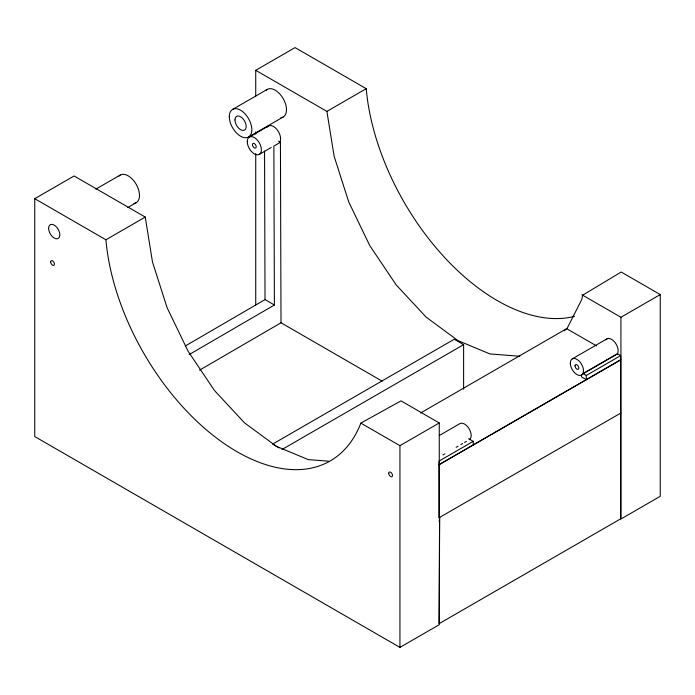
<?xml version="1.0" encoding="UTF-8"?>
<svg xmlns="http://www.w3.org/2000/svg" width="695" height="695" viewBox="0 0 695 695"><rect width="100%" height="100%" fill="white"/><g stroke="black" fill="none" stroke-linecap="round" stroke-linejoin="round"><path stroke-width="1.04" d="M439.266 517.879L439.266 422.96L401.006 400.867L360.861 423.107A186.425 107.629 60 0 1 220.949 441.29A186.425 107.629 60 0 1 105.918 239.775L34.75 198.692L34.75 436.564L399.938 647.401L439.266 624.692L439.614 517.401L439.023 623.71L620.678 518.835L620.678 355.623L617.412 353.738L583.027 373.597L581.585 374.961L581.585 376.977L586.285 379.687L586.285 375.474L620.678 355.623M660.25 294.576L620.922 317.276L620.922 519.017L660.25 496.308L660.25 294.576L621.174 272.014L582.662 295.193L581.845 299.31L567.259 328.118L564.305 330.829M439.197 521.702L439.614 517.401M617.412 353.738L617.924 352.608A9.33 5.386 60 0 0 614.085 341.375A9.33 5.386 60 0 0 605.849 339.855M278.547 141.181L280.424 142.258L273.865 146.072L274.395 305.001L189.214 354.554M185.469 345.884L265.03 299.597L264.56 150.997M199.552 370.166L281.015 322.775L280.424 142.258M255.734 96.257L255.734 70.308L295.062 47.599L366.23 88.682A186.425 107.629 60 0 0 574.496 316.355M34.75 198.692L74.078 175.983L145.246 217.066L152.483 261.972L167.069 307.633L188.154 351.34L214.468 390.503L244.458 422.795L276.332 446.294L308.215 459.603L328.561 461.193M232.599 109.41L267.245 89.403M95.858 189.127L120.209 175.071M248.541 137.011L283.186 117.012M249.331 137.063L268.531 125.986M127.776 207.562L136.203 202.697M255.734 70.308L326.902 111.391L366.23 88.682M105.918 239.775L145.246 217.066M259.331 154.377L271.215 147.514M281.953 449.535L463.608 344.659L463.608 389.139M420.579 413.004L566.668 328.657L596.623 345.945M360.861 423.107L399.938 445.66L439.266 422.96M439.318 435.504L459.916 423.611A9.33 5.386 60 0 1 469.247 428.989A9.33 5.386 60 0 1 469.247 439.761M572.246 358.881L606.891 338.882M583.027 373.78L617.412 353.929M443.028 454.895L444.904 453.818M456.137 447.328L458.014 446.251M460.82 444.626L462.696 443.549M464.564 442.463L466.441 441.386M473.26 444.948L473.26 441.351L439.014 461.124L439.023 517.74L620.922 412.995M519.86 356.266L489.871 353.929L457.996 340.611L426.113 317.111L396.124 284.828L369.81 245.665L348.734 201.958L334.139 156.297L326.902 111.391M581.845 294.723L620.922 317.276M583.027 373.597L586.285 375.474M463.608 344.659L454.243 339.247L272.588 444.131L279.147 447.91M265.03 299.597L274.395 305.001M281.015 322.775L382.146 381.164M468.682 438.71L473.26 441.351M399.938 445.66L399.938 647.401M255.734 131.937L255.734 134.1M255.734 153.56L255.734 304.931M265.977 90.419A15.942 9.2 60 0 1 283.525 99.211A15.942 9.2 60 0 1 280.849 117.733M118.941 176.087A15.959 9.217 60 0 1 136.507 184.853A15.959 9.217 60 0 1 133.866 203.427M267.41 127.029A9.991 5.768 60 0 1 277.062 129.609A9.991 5.768 60 0 1 279.651 142.249M620.678 359.836L439.023 464.72L620.678 359.836M48.615 228.36A7.949 4.587 60 0 0 57.051 238.828A7.949 4.587 60 0 0 57.025 227.586A7.949 4.587 60 0 0 48.615 228.36M234.962 119.974A7.923 4.578 60 0 0 243.372 130.434A7.923 4.578 60 0 0 243.372 119.227A7.923 4.578 60 0 0 234.962 119.974M229.298 116.708A15.942 9.2 60 0 0 246.204 137.732A15.942 9.2 60 0 0 246.204 115.196A15.942 9.2 60 0 0 229.298 116.708M252.459 144.638A2.65 1.529 60 0 0 255.265 148.131A2.65 1.529 60 0 0 255.265 144.386A2.65 1.529 60 0 0 252.459 144.638M50.666 261.945A2.65 1.529 60 0 0 53.48 265.438A2.65 1.529 60 0 0 53.48 261.694A2.65 1.529 60 0 0 50.666 261.945M247.264 141.641A9.991 5.768 60 0 0 257.862 154.829A9.991 5.768 60 0 0 257.862 140.694A9.991 5.768 60 0 0 247.264 141.641M575.043 365.874A2.65 1.529 60 0 0 577.849 369.375A2.65 1.529 60 0 0 577.849 365.631A2.65 1.529 60 0 0 575.043 365.874M570.317 363.155A9.33 5.386 60 0 0 580.212 375.456A9.33 5.386 60 0 0 580.212 362.269A9.33 5.386 60 0 0 570.317 363.155M388.74 473.312A2.65 1.529 60 0 0 391.546 476.805A2.65 1.529 60 0 0 391.546 473.06A2.65 1.529 60 0 0 388.74 473.312"/></g></svg>
